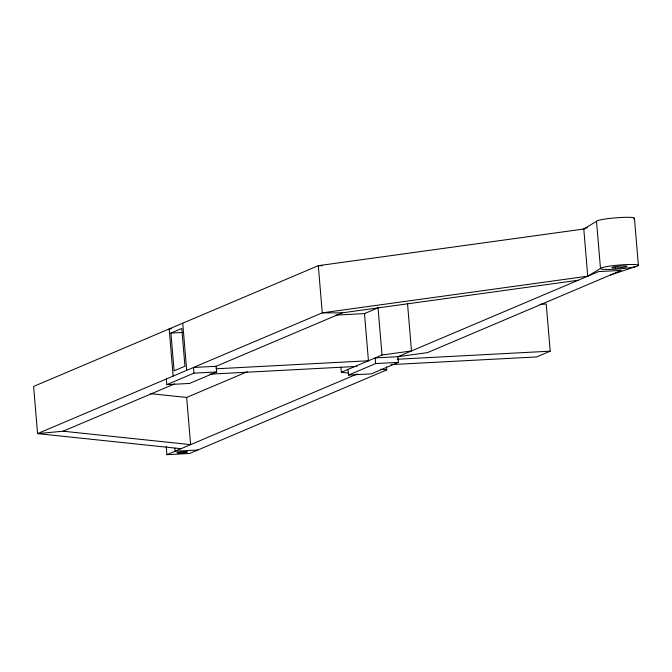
<?xml version="1.0" encoding="UTF-8"?>
<svg xmlns="http://www.w3.org/2000/svg" width="672" height="672" viewBox="0 0 672 672"><rect width="100%" height="100%" fill="white"/><g stroke="black" fill="none" stroke-linecap="round" stroke-linejoin="round"><path stroke-width="1.01" d="M181.02 448.703L37.565 433.608L33.6 386.434L318.31 265.675L583.783 229.018L596.518 221.306A19.034 1.924 -4.8 0 1 618.484 217.636A19.034 1.924 -4.8 0 1 633.654 218.828M150.377 393.641L186.656 397.454L190.621 444.629L63.101 431.214L37.565 433.608L322.266 312.85L587.748 276.184L600.482 268.481L596.518 221.306M170.923 333.077L181.776 328.474L184.943 366.215L174.098 370.81L170.923 333.077L182.448 332.464M166.354 378.983L166.832 384.644L193.948 373.136L216.67 371.944L216.191 366.282L193.469 367.475L193.948 373.136M63.101 431.214L174.695 383.88M215.183 366.71L342.166 312.85L578.147 280.258M216.67 371.944L189.554 383.443L166.832 384.644M186.522 397.513L247.254 371.759M583.061 229.32L587.395 227.48M340.897 367.139L341.326 372.271L381.998 355.018L411.499 350.944L407.534 303.769M348.071 369.407L348.541 375.068L375.656 363.569L398.378 362.368L397.9 356.706L598.592 271.589L621.306 270.388L427.442 352.624L397.942 356.698L375.186 357.907L375.656 363.569M166.236 446.477L166.925 454.684L357.269 373.943M398.378 362.368L371.263 373.867L348.541 375.068M386.509 366.794L386.77 369.869L189.638 453.482L166.925 454.684M539.944 304.34L546.235 304.004L550.192 351.179L536.634 356.933L391.028 364.61M610.462 274.991L635.594 266.633M335.672 315.118L365.005 313.564M171.268 328.818L169.176 328.936L173.132 376.102M216.023 368.81L368.97 360.738M397.253 359.251L550.192 351.179M209.798 374.17L356.95 366.408M197.778 450.038L175.056 451.231L174.796 448.157M322.493 265.675L318.31 265.675L322.266 312.85L342.166 312.85M380.789 369.239L386.77 369.869M341.326 372.271L348.306 373.002M634.435 218.266L638.4 265.44A19.034 1.924 -4.8 0 1 609.496 269.43A19.034 1.924 -4.8 0 1 610.42 266.011A19.034 1.924 -4.8 0 1 638.4 265.44M583.783 229.018L587.748 276.184M381.998 355.018L378.042 307.843L364.484 313.597L368.441 360.763M182.734 323.182L186.69 370.356M179.483 453.096A5.233 0.529 -4.8 0 0 187.429 451.996A5.233 0.529 -4.8 0 0 179.735 452.155A5.233 0.529 -4.8 0 0 179.483 453.096M615.468 267.952A7.61 0.773 -4.8 0 0 627.026 266.356A7.61 0.773 -4.8 0 0 615.838 266.582A7.61 0.773 -4.8 0 0 615.468 267.952"/></g></svg>
